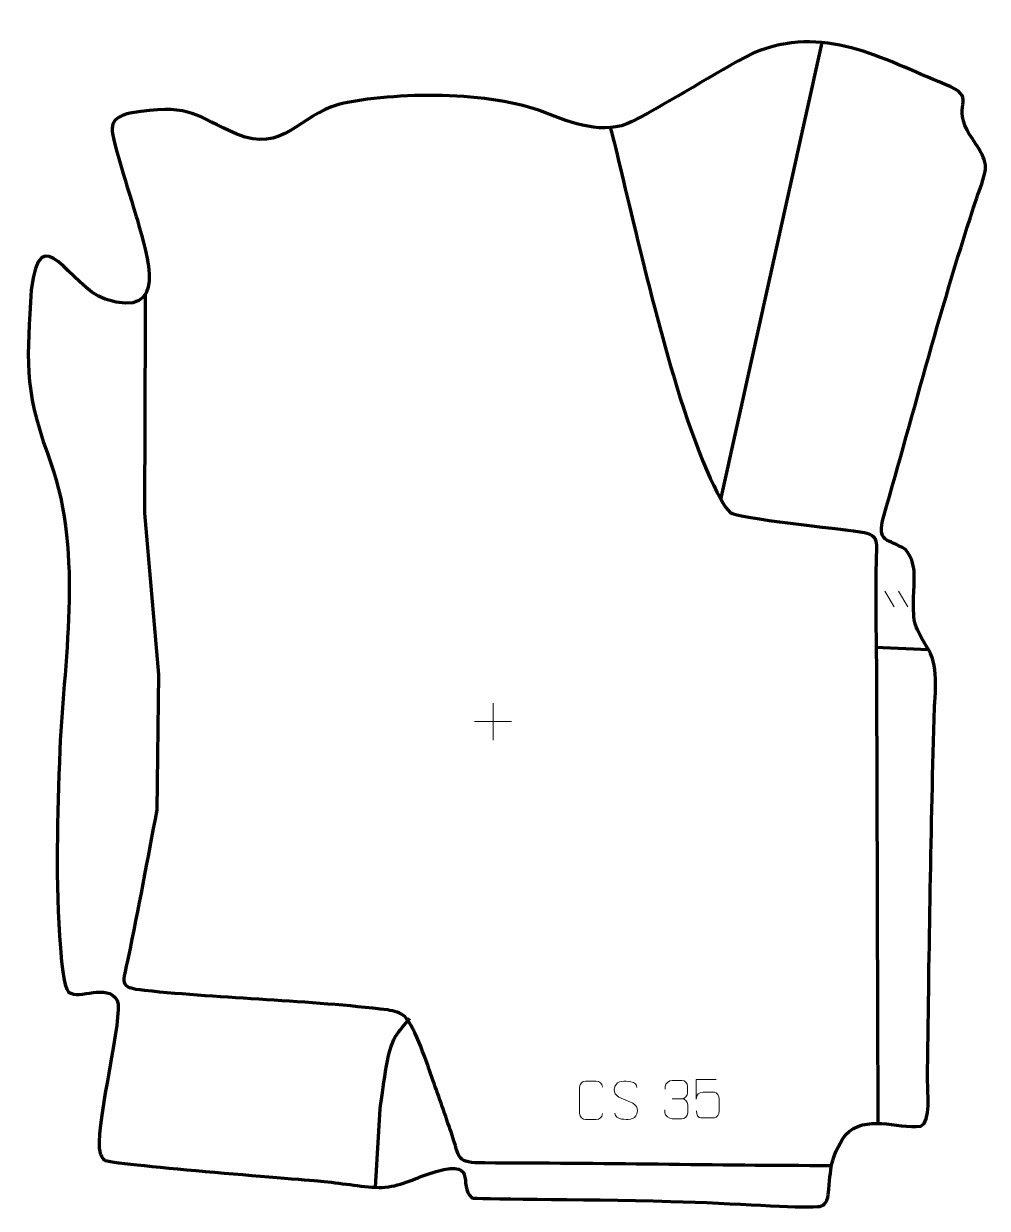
# Model space of a CAD drawing. Header units: millimetres. Extents: x -597 to 30, y 125 to 897.
import ezdxf

# ---------------------------------------------------------------- set-up
doc = ezdxf.new("R2010")
doc.units = ezdxf.units.MM
doc.header["$MEASUREMENT"] = 0
doc.layers.add('layer 2', color=7, linetype='Continuous')
doc.layers.add('layer 3', color=7, linetype='Continuous')

msp = doc.modelspace()

# ---------------------------------------------------------------- linework, layer by layer
at = {"layer": 'layer 2', "color": 140, "lineweight": 158}
for points in [[(-143.0514, 586.8747), (-143.0514, 586.8747), (-77.0892, 884.3312), (-77.0892, 884.3312)], [(-42.4173, 490.7127), (-42.4173, 490.7127), (-7.9415, 489.188), (-7.9415, 489.188)]]:
    msp.add_open_spline(points, degree=3, dxfattribs=at)
for points, knots in [([(-215.0832, 828.9776), (-209.258, 808.3645), (-191.6776, 726.1309), (-172.1931, 661.4029), (-172.1931, 661.4029), (-159.3897, 618.8694), (-143.8093, 584.1951), (-137.0786, 578.4725), (-137.0786, 578.4725), (-132.4572, 574.5433), (-64.9836, 567.6232), (-53.9465, 566.0865), (-53.9465, 566.0865), (-41.0116, 564.2735), (-41.4921, 561.6771), (-41.9036, 549.6149), (-41.9036, 549.6149), (-42.6627, 527.363), (-42.0362, 503.4448), (-41.88, 481.052), (-41.88, 481.052), (-41.8178, 472.125), (-41.7615, 463.1985), (-41.7324, 454.2713), (-41.7324, 454.2713), (-41.4545, 362.9225), (-41.1766, 271.5736), (-40.8987, 180.2247)], [0, 0, 0, 0, 0.125, 0.125, 0.125, 0.125, 0.25, 0.25, 0.25, 0.25, 0.375, 0.375, 0.375, 0.375, 0.5, 0.5, 0.5, 0.5, 0.625, 0.625, 0.625, 0.625, 0.75, 0.75, 0.75, 0.75, 1, 1, 1, 1]), ([(-71.0992, 153.0864), (-146.5172, 153.2616), (-221.5636, 154.8025), (-296.9732, 154.8916), (-296.9732, 154.8916), (-315.761, 154.9137), (-312.669, 157.2877), (-318.5611, 174.4612), (-318.5611, 174.4612), (-322.5007, 185.9442), (-326.5453, 197.4206), (-330.5933, 208.8668), (-330.5933, 208.8668), (-334.058, 218.4955), (-342.2977, 243.736), (-348.6978, 249.9577), (-348.6978, 249.9577), (-351.5625, 252.7425), (-355.7537, 253.944), (-360.2232, 254.5005), (-360.2232, 254.5005), (-411.0233, 260.8254), (-466.3806, 261.7925), (-518.3571, 267.171), (-518.3571, 267.171), (-536.0495, 269.0018), (-532.1275, 272.0974), (-528.7439, 288.5186), (-528.7439, 288.5186), (-522.1634, 320.4547), (-516.2325, 352.7032), (-510.1371, 384.7475), (-510.1371, 384.7475), (-510.1371, 384.7475), (-509.0788, 472.8538), (-509.0788, 472.8538), (-509.0788, 472.8538), (-509.0788, 472.8538), (-518.0746, 577.8934), (-518.0746, 577.8934), (-518.0746, 577.8934), (-518.0746, 577.8934), (-517.81, 704.0997), (-517.81, 704.0997), (-517.81, 704.0997), (-517.81, 704.0997), (-517.6723, 720.5547), (-517.6723, 720.5547)], [0, 0, 0, 0, 0.07692308, 0.07692308, 0.07692308, 0.07692308, 0.15384615, 0.15384615, 0.15384615, 0.15384615, 0.23076923, 0.23076923, 0.23076923, 0.23076923, 0.30769231, 0.30769231, 0.30769231, 0.30769231, 0.38461538, 0.38461538, 0.38461538, 0.38461538, 0.46153846, 0.46153846, 0.46153846, 0.46153846, 0.53846154, 0.53846154, 0.53846154, 0.53846154, 0.61538462, 0.61538462, 0.61538462, 0.61538462, 0.69230769, 0.69230769, 0.69230769, 0.69230769, 0.76923077, 0.76923077, 0.76923077, 0.76923077, 0.84615385, 0.84615385, 0.84615385, 0.84615385, 1, 1, 1, 1]), ([(-368.0409, 139.0529), (-368.0409, 139.0529), (-365.0135, 190.1461), (-365.0135, 190.1461), (-365.0135, 190.1461), (-363.3257, 200.8426), (-360.4263, 229.0779), (-355.0963, 236.9675), (-355.0963, 236.9675), (-352.3358, 241.0536), (-348.8652, 245.0812), (-345.6985, 248.884)], [0, 0, 0, 0, 0.25, 0.25, 0.25, 0.25, 0.5, 0.5, 0.5, 0.5, 1, 1, 1, 1])]:
    msp.add_open_spline(points, degree=3, knots=knots, dxfattribs=at)
at = {"layer": 'layer 2', "color": 250, "lineweight": 9}
for points in [[(-36.415, 527.2438), (-36.415, 527.2438), (-30.2328, 516.9716), (-30.2328, 516.9716)], [(-27.55, 527.2438), (-27.55, 527.2438), (-21.3678, 516.9716), (-21.3678, 516.9716)], [(-291.4364, 454.2036), (-291.4364, 454.2036), (-291.4364, 430.2257), (-291.4364, 430.2257)], [(-303.4253, 442.2146), (-303.4253, 442.2146), (-279.4474, 442.2146), (-279.4474, 442.2146)], [(-174.7629, 196.6906), (-174.7629, 196.6906), (-168.5665, 196.6906), (-168.5665, 196.6906)]]:
    msp.add_open_spline(points, degree=3, dxfattribs=at)
for points, knots in [([(-204.9318, 195.8636), (-209.1801, 197.334), (-214.0882, 199.1298), (-212.0831, 204.6501), (-212.0831, 204.6501), (-210.5796, 208.79), (-205.366, 208.4015), (-201.7624, 207.8004), (-201.7624, 207.8004), (-198.9018, 207.3232), (-198.0371, 206.11), (-197.7265, 204.0259)], [0, 0, 0, 0, 0.25, 0.25, 0.25, 0.25, 0.5, 0.5, 0.5, 0.5, 1, 1, 1, 1]), ([(-179.4726, 202.9358), (-179.4726, 202.9358), (-179.4726, 204.793), (-179.4726, 204.793), (-179.4726, 204.793), (-179.4869, 206.5349), (-176.8224, 208.653), (-174.7633, 208.6303), (-174.7633, 208.6303), (-172.6992, 208.6303), (-170.6352, 208.6303), (-168.5715, 208.6303), (-168.5715, 208.6303), (-166.377, 208.6391), (-164.7787, 206.7923), (-164.7343, 204.8802), (-164.7343, 204.8802), (-164.7347, 203.4451), (-164.7347, 202.01), (-164.7343, 200.5745), (-164.7343, 200.5745), (-164.7829, 198.921), (-166.3855, 196.691), (-168.5838, 196.701), (-168.5838, 196.701), (-166.3801, 196.6898), (-164.7721, 194.8866), (-164.7181, 192.8271), (-164.7181, 192.8271), (-164.7185, 191.0424), (-164.7185, 189.2577), (-164.7181, 187.4726), (-164.7181, 187.4726), (-164.708, 185.4112), (-166.7629, 183.6481), (-168.5838, 183.6562), (-168.5838, 183.6562), (-170.6491, 183.6565), (-172.7143, 183.6565), (-174.7799, 183.6562), (-174.7799, 183.6562), (-176.9485, 183.6677), (-179.4795, 186.0679), (-179.4981, 187.5297), (-179.4981, 187.5297), (-179.4981, 187.5297), (-179.4981, 189.4383), (-179.4981, 189.4383)], [0, 0, 0, 0, 0.07692308, 0.07692308, 0.07692308, 0.07692308, 0.15384615, 0.15384615, 0.15384615, 0.15384615, 0.23076923, 0.23076923, 0.23076923, 0.23076923, 0.30769231, 0.30769231, 0.30769231, 0.30769231, 0.38461538, 0.38461538, 0.38461538, 0.38461538, 0.46153846, 0.46153846, 0.46153846, 0.46153846, 0.53846154, 0.53846154, 0.53846154, 0.53846154, 0.61538462, 0.61538462, 0.61538462, 0.61538462, 0.69230769, 0.69230769, 0.69230769, 0.69230769, 0.76923077, 0.76923077, 0.76923077, 0.76923077, 0.84615385, 0.84615385, 0.84615385, 0.84615385, 1, 1, 1, 1]), ([(-146.2706, 209.1454), (-146.2706, 209.1454), (-159.1223, 209.1454), (-159.1223, 209.1454), (-159.1223, 209.1454), (-159.122, 204.9148), (-159.122, 200.6839), (-159.1223, 196.4527), (-159.1223, 196.4527), (-159.1226, 199.7628), (-157.4916, 200.8346), (-154.6796, 200.8951), (-154.6796, 200.8951), (-152.24, 200.8954), (-149.8005, 200.8954), (-147.3613, 200.8951), (-147.3613, 200.8951), (-145.7115, 200.9019), (-144.2366, 198.5214), (-144.2081, 196.4527), (-144.2081, 196.4527), (-144.2084, 193.8654), (-144.2084, 191.2778), (-144.2081, 188.6901), (-144.2081, 188.6901), (-144.1619, 186.7307), (-145.6613, 184.2944), (-147.2872, 184.2359), (-147.2872, 184.2359), (-149.2437, 184.2362), (-154.1387, 184.2362), (-156.0957, 184.2359), (-156.0957, 184.2359), (-157.9412, 184.2271), (-159.0483, 186.1919), (-159.0691, 188.743)], [0, 0, 0, 0, 0.1, 0.1, 0.1, 0.1, 0.2, 0.2, 0.2, 0.2, 0.3, 0.3, 0.3, 0.3, 0.4, 0.4, 0.4, 0.4, 0.5, 0.5, 0.5, 0.5, 0.6, 0.6, 0.6, 0.6, 0.7, 0.7, 0.7, 0.7, 0.8, 0.8, 0.8, 0.8, 1, 1, 1, 1]), ([(-220.2417, 187.0316), (-220.3815, 184.7082), (-222.0587, 183.2286), (-224.2064, 183.2178), (-224.2064, 183.2178), (-226.5383, 183.2182), (-228.8702, 183.2182), (-231.2017, 183.2178), (-231.2017, 183.2178), (-233.1267, 183.1124), (-235.0988, 184.9969), (-235.0876, 187.0142), (-235.0876, 187.0142), (-235.0872, 192.7843), (-235.0872, 198.554), (-235.0876, 204.3233), (-235.0876, 204.3233), (-235.0834, 206.4614), (-233.3367, 208.1806), (-231.1843, 208.1671), (-231.1843, 208.1671), (-228.8586, 208.1671), (-226.5325, 208.1671), (-224.2064, 208.1671), (-224.2064, 208.1671), (-222.2598, 208.2026), (-220.2684, 206.7111), (-220.2417, 204.2735)], [0, 0, 0, 0, 0.125, 0.125, 0.125, 0.125, 0.25, 0.25, 0.25, 0.25, 0.375, 0.375, 0.375, 0.375, 0.5, 0.5, 0.5, 0.5, 0.625, 0.625, 0.625, 0.625, 0.75, 0.75, 0.75, 0.75, 1, 1, 1, 1]), ([(-204.9318, 195.8635), (-200.9132, 194.2168), (-195.8837, 192.3285), (-197.7177, 186.9682), (-197.7177, 186.9682), (-199.1775, 182.7018), (-204.0883, 182.9585), (-207.8144, 183.5132), (-207.8144, 183.5132), (-210.5644, 183.923), (-211.7853, 185.1365), (-212.1633, 187.2487)], [0, 0, 0, 0, 0.25, 0.25, 0.25, 0.25, 0.5, 0.5, 0.5, 0.5, 1, 1, 1, 1])]:
    msp.add_open_spline(points, degree=3, knots=knots, dxfattribs=at)
at = {"layer": 'layer 3', "color": 242, "lineweight": 158}
msp.add_open_spline([(-458.2111, 824.5926), (-428.7306, 812.0529), (-416.9178, 837.2642), (-392.0066, 844.0356), (-392.0066, 844.0356), (-355.2596, 852.485), (-292.9494, 852.7637), (-257.7852, 838.7769), (-257.7852, 838.7769), (-240.3611, 831.8463), (-219.1245, 823.8012), (-200.9292, 832.8438), (-200.9292, 832.8438), (-174.0365, 846.7564), (-148.8688, 863.62), (-122.0444, 877.4378), (-122.0444, 877.4378), (-76.1729, 896.6149), (-39.0922, 874.0969), (2.9427, 857.0892), (2.9427, 857.0892), (24.6533, 848.305), (7.6994, 845.1747), (17.2141, 827.3114), (17.2141, 827.3114), (21.0305, 820.1462), (30.3696, 809.9103), (29.1417, 801.5953), (29.1417, 801.5953), (28.3215, 796.0411), (25.4292, 788.7616), (23.5487, 783.3128), (23.5487, 783.3128), (0.9516, 715.0653), (-17.1396, 645.003), (-37.0424, 575.8895), (-37.0424, 575.8895), (-42.0652, 558.4476), (-34.2485, 561.5908), (-22.8411, 554.2431), (-22.8411, 554.2431), (-15.3735, 545.6613), (-17.3386, 534.8029), (-17.589, 523.9652), (-17.589, 523.9652), (-17.9412, 504.3826), (-17.3032, 505.1759), (-7.6828, 488.7467), (-7.6828, 488.7467), (-0.9681, 477.2796), (-3.9485, 457.3339), (-4.3261, 444.0023), (-4.3261, 444.0023), (-6.4032, 365.4006), (-7.6587, 286.7418), (-8.5546, 208.1177), (-8.5546, 208.1177), (-8.4912, 202.0296), (-6.1186, 181.5125), (-12.87, 178.9242), (-12.87, 178.9242), (-29.11, 177.0505), (-48.6327, 187.0285), (-62.0036, 173.2005), (-62.0036, 173.2005), (-72.6131, 157.2049), (-71.1415, 152.3366), (-73.1585, 134.4455), (-73.1585, 134.4455), (-74.1052, 128.2417), (-76.2454, 126.8139), (-80.1494, 126.4918), (-80.1494, 126.4918), (-93.485, 125.3913), (-133.2037, 128.8111), (-175.6385, 129.901), (-175.6385, 129.901), (-237.0065, 131.4773), (-304.0555, 131.3581), (-305.2034, 132.2505), (-305.2034, 132.2505), (-315.3132, 140.1093), (-298.672, 159.5622), (-334.6563, 147.452), (-334.6563, 147.452), (-344.6536, 143.7156), (-354.7654, 138.8818), (-365.6487, 138.9195), (-365.6487, 138.9195), (-377.8759, 139.4866), (-391.1282, 141.9479), (-403.6577, 143.099), (-403.6577, 143.099), (-420.5263, 144.6217), (-540.2507, 153.8916), (-544.7356, 156.8914), (-544.7356, 156.8914), (-546.5844, 158.9322), (-547.4893, 161.6136), (-547.8141, 164.5955), (-547.8141, 164.5955), (-549.8154, 182.9687), (-531.9573, 251.2602), (-536.1569, 260.7667), (-536.1569, 260.7667), (-542.8025, 272.4514), (-560.8002, 260.6919), (-567.7721, 266.213), (-567.7721, 266.213), (-571.3506, 269.047), (-572.6626, 289.7491), (-573.0732, 294.7173), (-573.0732, 294.7173), (-576.5984, 337.3653), (-575.0355, 381.2171), (-573.5303, 423.9694), (-573.5303, 423.9694), (-570.4215, 488.0693), (-557.7417, 555.2145), (-581.6154, 616.9816), (-581.6154, 616.9816), (-597.0291, 659.2181), (-594.7748, 679.5921), (-592.0785, 723.1432), (-592.0785, 723.1432), (-586.3578, 772.1556), (-567.3405, 725.6689), (-544.0621, 717.2396), (-544.0621, 717.2396), (-501.8197, 703.6612), (-516.7212, 745.6385), (-523.0134, 768.5998), (-523.0134, 768.5998), (-526.0469, 779.5069), (-539.5974, 820.6354), (-539.4717, 828.3303), (-539.4717, 828.3303), (-539.3239, 837.3788), (-527.9519, 838.5487), (-520.7931, 839.4879), (-520.7931, 839.4879), (-488.2966, 843.7513), (-484.8151, 836.6208), (-458.2111, 824.5926)], degree=3, knots=[0, 0, 0, 0, 0.02702703, 0.02702703, 0.02702703, 0.02702703, 0.05405405, 0.05405405, 0.05405405, 0.05405405, 0.08108108, 0.08108108, 0.08108108, 0.08108108, 0.10810811, 0.10810811, 0.10810811, 0.10810811, 0.13513514, 0.13513514, 0.13513514, 0.13513514, 0.16216216, 0.16216216, 0.16216216, 0.16216216, 0.18918919, 0.18918919, 0.18918919, 0.18918919, 0.21621622, 0.21621622, 0.21621622, 0.21621622, 0.24324324, 0.24324324, 0.24324324, 0.24324324, 0.27027027, 0.27027027, 0.27027027, 0.27027027, 0.2972973, 0.2972973, 0.2972973, 0.2972973, 0.32432432, 0.32432432, 0.32432432, 0.32432432, 0.35135135, 0.35135135, 0.35135135, 0.35135135, 0.37837838, 0.37837838, 0.37837838, 0.37837838, 0.40540541, 0.40540541, 0.40540541, 0.40540541, 0.43243243, 0.43243243, 0.43243243, 0.43243243, 0.45945946, 0.45945946, 0.45945946, 0.45945946, 0.48648649, 0.48648649, 0.48648649, 0.48648649, 0.51351351, 0.51351351, 0.51351351, 0.51351351, 0.54054054, 0.54054054, 0.54054054, 0.54054054, 0.56756757, 0.56756757, 0.56756757, 0.56756757, 0.59459459, 0.59459459, 0.59459459, 0.59459459, 0.62162162, 0.62162162, 0.62162162, 0.62162162, 0.64864865, 0.64864865, 0.64864865, 0.64864865, 0.67567568, 0.67567568, 0.67567568, 0.67567568, 0.7027027, 0.7027027, 0.7027027, 0.7027027, 0.72972973, 0.72972973, 0.72972973, 0.72972973, 0.75675676, 0.75675676, 0.75675676, 0.75675676, 0.78378378, 0.78378378, 0.78378378, 0.78378378, 0.81081081, 0.81081081, 0.81081081, 0.81081081, 0.83783784, 0.83783784, 0.83783784, 0.83783784, 0.86486486, 0.86486486, 0.86486486, 0.86486486, 0.89189189, 0.89189189, 0.89189189, 0.89189189, 0.91891892, 0.91891892, 0.91891892, 0.91891892, 0.94594595, 0.94594595, 0.94594595, 0.94594595, 1, 1, 1, 1], dxfattribs=at)

doc.saveas('drawing.dxf')
